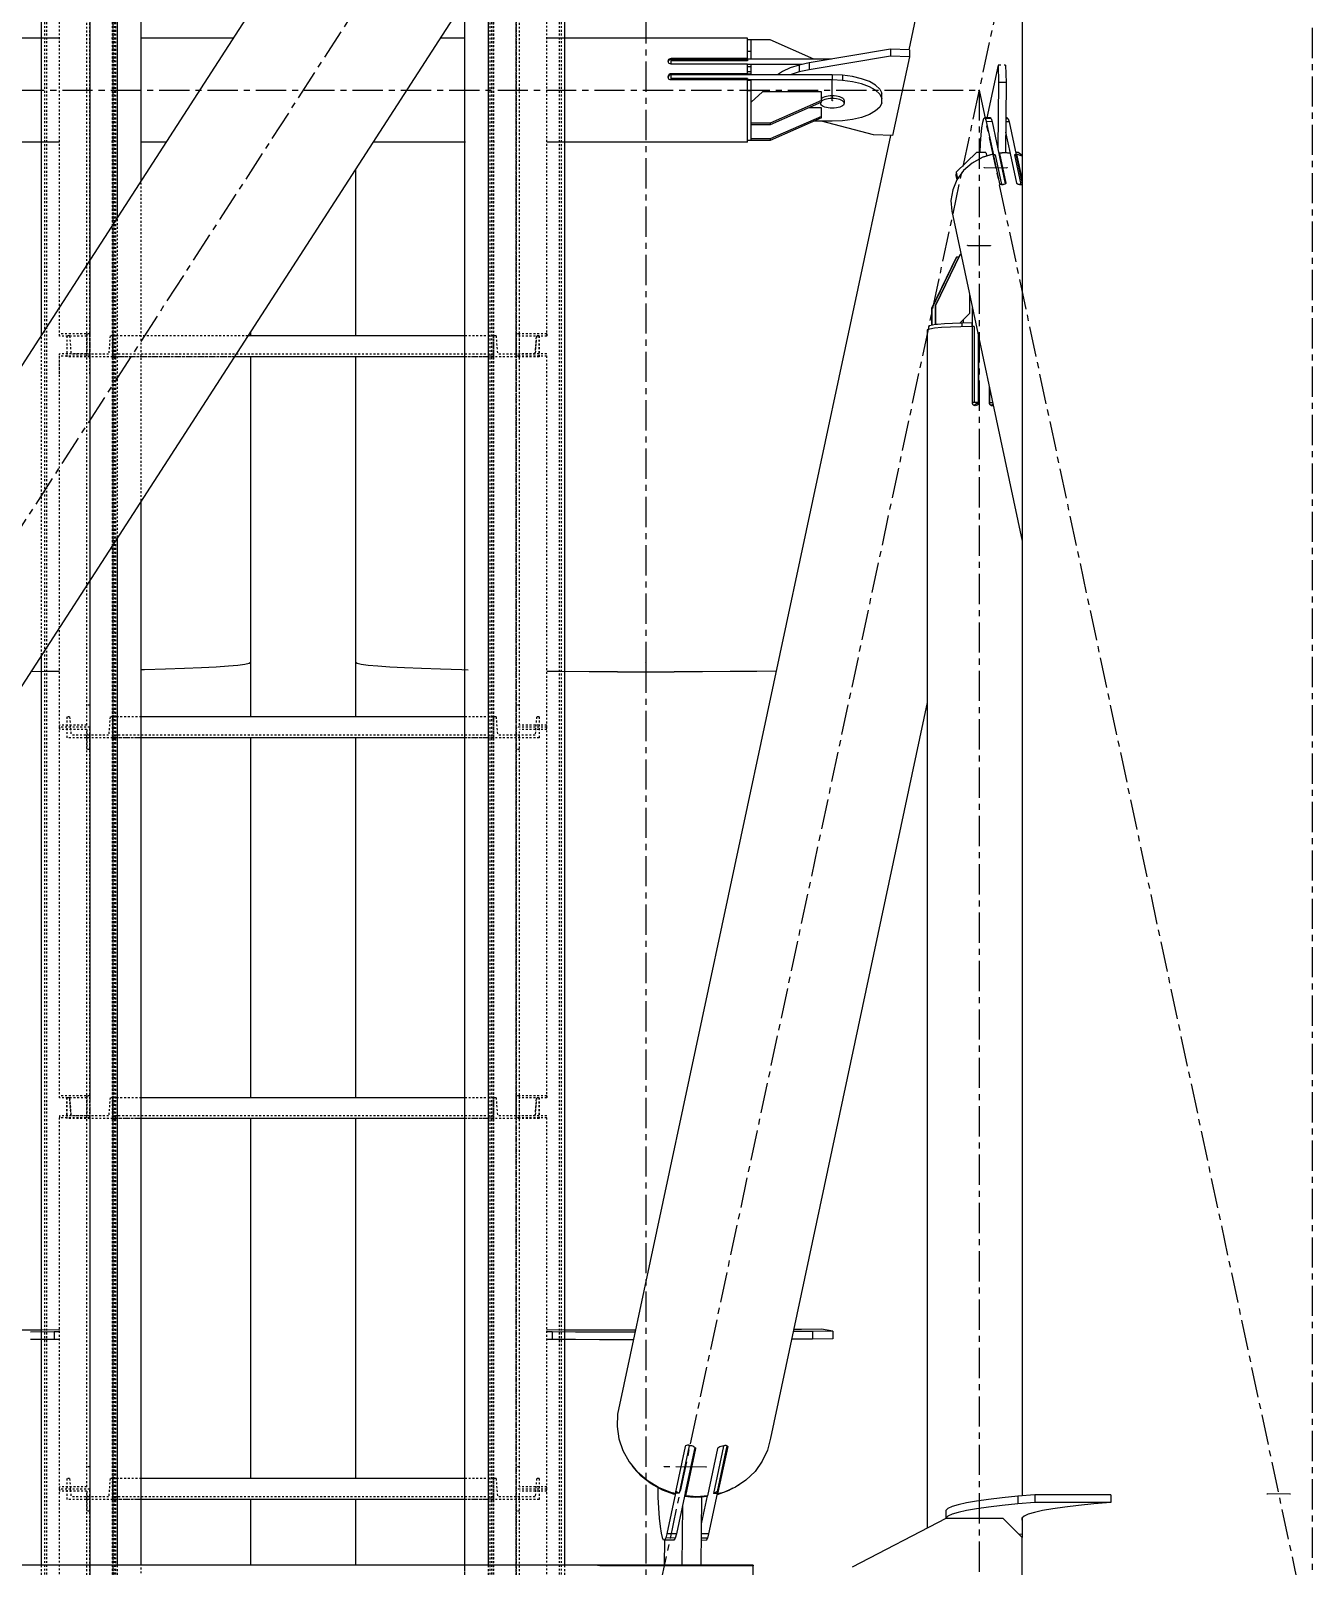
# Model space of a CAD drawing. Header units: millimetres. Extents: x 5143 to 30813, y 232 to 21408.
# Drawn here: x 12033.5 to 12370, y 13302.8 to 13705.9 of the extents above; entities that cross this region are included whole.
import ezdxf

# ---------------------------------------------------------------- set-up
doc = ezdxf.new("R2010")
doc.units = ezdxf.units.MM
doc.header["$LTSCALE"] = 0.25
for name, pattern in [('CENTER', [50.8, 31.75, -6.35, 6.35, -6.35]), ('XKITLINE00', [0]), ('XKITLINE02', [4, 2, -2]), ('XKITLINE03', [6, 3, -1, 1, -1])]:
    doc.linetypes.add(name, pattern=pattern)

msp = doc.modelspace()

# ---------------------------------------------------------------- linework, layer by layer
at = {"color": 8, "linetype": 'CENTER'}
for p, q in [((12195, 15209.12), (12195, 13540.01)), ((12370, 14354.32), (12370, 12689.51)), ((12370, 14100.27), (11840, 13280.27)), ((12370, 14100.27), (12195, 13280.27)), ((12243.96, 13687.55), (12243.96, 13693)), ((11927.5, 13690.27), (12282.5, 13690.27)), ((12282.5, 13690.27), (12282.5, 12870.27)), ((12282.5, 13690.27), (12370, 13280.27)), ((12283.85, 13669.97), (12289.82, 13669.93)), ((12279.51, 13649.52), (12285.48, 13649.48)), ((12195, 13540.01), (12195, 12732.33)), ((12210.84, 13328.82), (12199.89, 13328.89)), ((12364.13, 13321.72), (12358.16, 13321.76))]:
    msp.add_line(p, q, dxfattribs=at)
at = {"color": 8, "linetype": 'XKITLINE00'}
for p, q in [((12223.6, 13915.84), (11947.97, 13489.39)), ((12293.8, 13894.91), (12293.8, 13321.22)), ((12262.02, 13891.16), (11986.39, 13464.71)), ((12293.8, 13840.31), (12264.03, 13700.84)), ((12041.01, 13703.92), (11988.33, 13703.92)), ((12055.01, 13703.92), (12054.72, 13703.92)), ((12086.63, 13703.92), (12062.51, 13703.92)), ((12147.57, 13703.92), (12141, 13703.92)), ((12155.27, 13703.92), (12155.07, 13703.92)), ((12221.66, 13703.92), (12168.99, 13703.92)), ((12221.66, 13702.45), (12221.66, 13703.92)), ((12222.66, 13703.48), (12221.66, 13703.48)), ((12222.66, 13701.93), (12222.66, 13703.48)), ((12227.66, 13703.48), (12222.66, 13703.48)), ((12239.15, 13698.44), (12227.66, 13703.48)), ((12221.66, 13698.44), (12221.66, 13702.45)), ((12222.66, 13700.4), (12221.66, 13700.4)), ((12222.66, 13698.44), (12222.66, 13701.93)), ((12259.21, 13701.02), (12237.87, 13697.46)), ((12259.21, 13699.2), (12237.87, 13695.64)), ((12259.21, 13701.02), (12259.21, 13699.2)), ((12264.19, 13700.84), (12259.21, 13701.02)), ((12264.19, 13699.02), (12259.21, 13699.2)), ((12264.19, 13699.02), (12259.78, 13678.37)), ((12264.19, 13700.84), (12264.19, 13699.02)), ((12200.85, 13698.11), (12200.81, 13697.88)), ((12200.81, 13697.88), (12200.85, 13697.65)), ((12200.85, 13697.86), (12200.83, 13697.76)), ((12200.97, 13698.31), (12200.85, 13698.11)), ((12200.97, 13698.06), (12200.85, 13697.86)), ((12200.85, 13697.65), (12200.97, 13697.45)), ((12201.14, 13698.46), (12200.97, 13698.31)), ((12201.12, 13698.19), (12200.97, 13698.06)), ((12201.16, 13697.29), (12200.97, 13697.45)), ((12201.16, 13698.22), (12201.12, 13698.19)), ((12201.39, 13698.56), (12201.16, 13698.47)), ((12201.39, 13698.31), (12201.16, 13698.22)), ((12201.39, 13697.18), (12201.16, 13697.29)), ((12201.66, 13698.61), (12201.39, 13698.56)), ((12201.66, 13698.34), (12201.39, 13698.31)), ((12201.66, 13697.15), (12201.39, 13697.18)), ((12201.66, 13698.61), (12201.66, 13698.34)), ((12221.66, 13698.61), (12201.66, 13698.61)), ((12221.66, 13698.34), (12201.66, 13698.34)), ((12221.66, 13698.33), (12201.66, 13698.33)), ((12201.66, 13697.15), (12201.66, 13698.33)), ((12221.66, 13698.03), (12201.66, 13698.03)), ((12221.66, 13697.15), (12201.66, 13697.15)), ((12221.66, 13698.44), (12221.66, 13698.03)), ((12243.74, 13698.44), (12221.66, 13698.44)), ((12221.66, 13694.35), (12221.66, 13697.15)), ((12236.07, 13697.07), (12221.66, 13697.07)), ((12222.66, 13697.01), (12221.66, 13697.01)), ((12222.66, 13696.4), (12221.66, 13696.4)), ((12222.66, 13695.13), (12221.66, 13695.13)), ((12222.66, 13695.77), (12222.66, 13697.01)), ((12222.66, 13694.34), (12222.66, 13695.77)), ((12230.87, 13695.21), (12229.59, 13694.34)), ((12232.86, 13696.14), (12230.87, 13695.21)), ((12235.22, 13696.89), (12232.86, 13696.14)), ((12235.22, 13695.07), (12232.94, 13694.34)), ((12237.87, 13697.46), (12235.22, 13696.89)), ((12235.22, 13696.89), (12235.22, 13695.07)), ((12237.87, 13695.64), (12235.22, 13695.07)), ((12237.87, 13697.46), (12237.87, 13695.64)), ((12287.47, 13696.86), (12284.54, 13683.06)), ((12288.17, 13696.86), (12287.47, 13696.86)), ((12287.47, 13696.86), (12287.63, 13692.31)), ((12289.46, 13696.85), (12289.13, 13696.85)), ((12289.46, 13696.85), (12289.62, 13692.29)), ((12200.85, 13694.04), (12200.81, 13693.78)), ((12200.81, 13693.78), (12200.85, 13693.53)), ((12200.85, 13693.79), (12200.83, 13693.66)), ((12200.97, 13694.26), (12200.85, 13694.04)), ((12200.97, 13694.01), (12200.85, 13693.79)), ((12200.85, 13693.53), (12200.97, 13693.31)), ((12201.16, 13694.44), (12200.97, 13694.26)), ((12201.16, 13694.19), (12200.97, 13694.01)), ((12201.16, 13693.13), (12200.97, 13693.31)), ((12201.39, 13694.56), (12201.16, 13694.44)), ((12201.39, 13694.31), (12201.16, 13694.19)), ((12201.39, 13693.03), (12201.16, 13693.13)), ((12201.66, 13694.6), (12201.39, 13694.56)), ((12201.39, 13694.56), (12201.39, 13694.31)), ((12201.66, 13694.35), (12201.39, 13694.31)), ((12201.66, 13692.97), (12201.39, 13693.03)), ((12201.66, 13694.6), (12201.66, 13694.35)), ((12221.66, 13694.6), (12201.66, 13694.6)), ((12201.66, 13694.35), (12201.66, 13694.34)), ((12201.66, 13692.97), (12201.66, 13694.34)), ((12243.96, 13694.34), (12201.66, 13694.34)), ((12221.66, 13693.39), (12201.66, 13693.39)), ((12221.66, 13692.97), (12201.66, 13692.97)), ((12222.66, 13694.47), (12221.66, 13694.47)), ((12221.66, 13694.47), (12221.66, 13694.34)), ((12221.66, 13693.39), (12221.66, 13692.98)), ((12243.96, 13692.98), (12221.66, 13692.98)), ((12221.66, 13676.63), (12221.66, 13692.97)), ((12222.66, 13692.8), (12221.66, 13692.8)), ((12222.66, 13687.4), (12222.66, 13692.8)), ((12243.96, 13694.34), (12243.96, 13692.98)), ((12246.68, 13694.23), (12243.96, 13694.34)), ((12246.68, 13692.86), (12243.96, 13692.98)), ((12246.68, 13694.23), (12246.68, 13692.86)), ((12249.28, 13693.87), (12246.68, 13694.23)), ((12249.28, 13692.51), (12246.68, 13692.86)), ((12251.66, 13693.31), (12249.28, 13693.87)), ((12251.66, 13691.94), (12249.28, 13692.51)), ((12253.69, 13692.55), (12251.66, 13693.31)), ((12253.69, 13691.18), (12251.66, 13691.94)), ((12255.3, 13691.63), (12253.69, 13692.55)), ((12255.3, 13690.26), (12253.69, 13691.18)), ((12256.41, 13690.59), (12255.3, 13691.63)), ((12287.63, 13692.31), (12287.42, 13674.89)), ((12289.62, 13692.29), (12287.63, 13692.31)), ((12289.62, 13692.29), (12289.4, 13673.84)), ((12222.66, 13690.09), (12221.66, 13690.09)), ((12225.66, 13689.83), (12222.66, 13687.1)), ((12222.66, 13681.66), (12222.66, 13687.4)), ((12241.16, 13689.83), (12225.66, 13689.83)), ((12241.16, 13687.55), (12227.66, 13681.64)), ((12241.16, 13687.14), (12227.66, 13681.22)), ((12240.9, 13687.02), (12240.86, 13686.82)), ((12240.86, 13687.01), (12240.86, 13686.82)), ((12240.86, 13686.82), (12240.9, 13686.59)), ((12241.16, 13687.14), (12241.16, 13689.83)), ((12241.27, 13688.19), (12241.16, 13688.09)), ((12241.27, 13687.46), (12241.16, 13687.36)), ((12241.58, 13688.37), (12241.27, 13688.19)), ((12241.58, 13687.64), (12241.27, 13687.46)), ((12241.96, 13688.53), (12241.58, 13688.37)), ((12241.96, 13687.8), (12241.58, 13687.64)), ((12242.41, 13688.66), (12241.96, 13688.53)), ((12242.41, 13687.93), (12241.96, 13687.8)), ((12242.9, 13688.75), (12242.41, 13688.66)), ((12242.9, 13688.03), (12242.41, 13687.93)), ((12243.42, 13688.81), (12242.9, 13688.75)), ((12243.42, 13688.08), (12242.9, 13688.03)), ((12243.96, 13688.83), (12243.42, 13688.81)), ((12243.96, 13688.1), (12243.42, 13688.08)), ((12244.49, 13688.81), (12243.96, 13688.83)), ((12243.96, 13688.83), (12243.96, 13688.1)), ((12244.49, 13688.08), (12243.96, 13688.1)), ((12245.02, 13688.75), (12244.49, 13688.81)), ((12245.02, 13688.03), (12244.49, 13688.08)), ((12245.51, 13688.66), (12245.02, 13688.75)), ((12245.51, 13687.93), (12245.02, 13688.03)), ((12245.95, 13688.53), (12245.51, 13688.66)), ((12245.95, 13687.8), (12245.51, 13687.93)), ((12246.33, 13688.37), (12245.95, 13688.53)), ((12246.33, 13687.64), (12245.95, 13687.8)), ((12246.64, 13688.19), (12246.33, 13688.37)), ((12246.64, 13687.46), (12246.33, 13687.64)), ((12246.87, 13687.99), (12246.64, 13688.19)), ((12246.87, 13687.26), (12246.64, 13687.46)), ((12246.87, 13687.99), (12247.01, 13687.77)), ((12246.87, 13687.26), (12247.01, 13687.04)), ((12247.01, 13687.77), (12247.06, 13687.55)), ((12247.01, 13687.04), (12247.06, 13686.82)), ((12247.06, 13686.82), (12247.01, 13686.59)), ((12247.06, 13687.55), (12247.06, 13686.82)), ((12256.41, 13689.22), (12255.3, 13690.26)), ((12256.41, 13690.59), (12256.98, 13689.48)), ((12256.41, 13689.22), (12256.98, 13688.11)), ((12256.98, 13686.98), (12256.41, 13685.87)), ((12256.98, 13686.98), (12256.98, 13689.48)), ((12241.16, 13683.4), (12227.66, 13677.49)), ((12241.16, 13682.99), (12227.66, 13677.07)), ((12241.16, 13685.68), (12237.83, 13685.68)), ((12240.9, 13686.59), (12241.04, 13686.38)), ((12241.27, 13686.17), (12241.04, 13686.38)), ((12241.16, 13682.99), (12241.16, 13685.68)), ((12241.58, 13685.99), (12241.27, 13686.17)), ((12241.96, 13685.83), (12241.58, 13685.99)), ((12242.41, 13685.7), (12241.96, 13685.83)), ((12242.9, 13685.61), (12242.41, 13685.7)), ((12243.42, 13685.55), (12242.9, 13685.61)), ((12243.96, 13685.53), (12243.42, 13685.55)), ((12244.49, 13685.55), (12243.96, 13685.53)), ((12245.02, 13685.61), (12244.49, 13685.55)), ((12245.51, 13685.7), (12245.02, 13685.61)), ((12245.95, 13685.83), (12245.51, 13685.7)), ((12246.33, 13685.99), (12245.95, 13685.83)), ((12246.64, 13686.17), (12246.33, 13685.99)), ((12246.87, 13686.38), (12246.64, 13686.17)), ((12247.01, 13686.59), (12246.87, 13686.38)), ((12251.66, 13683.15), (12249.28, 13682.58)), ((12253.69, 13683.91), (12251.66, 13683.15)), ((12255.3, 13684.83), (12253.69, 13683.91)), ((12256.41, 13685.87), (12255.3, 13684.83)), ((12283.66, 13682.73), (12283.41, 13681.84)), ((12283.91, 13683.07), (12283.66, 13682.73)), ((12285.4, 13683.06), (12283.91, 13683.07)), ((12284.16, 13682.83), (12283.91, 13683.07)), ((12285.66, 13682.82), (12284.16, 13682.83)), ((12284.16, 13682.83), (12284.4, 13682.03)), ((12285.66, 13682.82), (12285.4, 13683.06)), ((12285.66, 13682.82), (12285.9, 13682.02)), ((12290.14, 13682.79), (12289.5, 13682.8)), ((12289.89, 13683.03), (12289.51, 13683.03)), ((12290.14, 13682.79), (12289.89, 13683.03)), ((12290.14, 13682.79), (12290.38, 13681.99)), ((12222.66, 13681.66), (12222.66, 13681.64)), ((12222.66, 13681.64), (12222.66, 13681.62)), ((12227.66, 13681.64), (12222.66, 13681.64)), ((12222.66, 13677.12), (12222.66, 13681.62)), ((12227.66, 13681.22), (12222.66, 13681.22)), ((12227.66, 13681.64), (12227.66, 13681.22)), ((12243.96, 13682.11), (12239.15, 13682.11)), ((12254.8, 13678.56), (12241.15, 13682.11)), ((12246.68, 13682.23), (12243.96, 13682.11)), ((12249.28, 13682.58), (12246.68, 13682.23)), ((12283.18, 13680.43), (12282.98, 13678.56)), ((12283.41, 13681.84), (12283.18, 13680.43)), ((12285.9, 13682.02), (12284.4, 13682.03)), ((12284.4, 13682.03), (12286.26, 13673.34)), ((12285.9, 13682.02), (12289.39, 13665.66)), ((12289.46, 13679.29), (12290.66, 13673.67)), ((12290.38, 13681.99), (12289.5, 13682)), ((12290.38, 13681.99), (12292.23, 13673.3)), ((12041.01, 13676.63), (11988.33, 13676.63)), ((12055.01, 13676.63), (12054.72, 13676.63)), ((12068.99, 13676.63), (12062.51, 13676.63)), ((12147.69, 13676.63), (12123.36, 13676.63)), ((12155.27, 13676.63), (12155.19, 13676.63)), ((12221.66, 13676.63), (12168.99, 13676.63)), ((12259.24, 13678.39), (12187.59, 13342.66)), ((12222.66, 13677.07), (12221.66, 13677.07)), ((12227.66, 13677.49), (12222.66, 13677.49)), ((12222.66, 13677.12), (12222.66, 13677.09)), ((12222.66, 13677.09), (12222.66, 13677.07)), ((12227.66, 13677.07), (12222.66, 13677.07)), ((12227.66, 13677.49), (12227.66, 13677.07)), ((12259.78, 13678.37), (12254.8, 13678.56)), ((12282.74, 13674.59), (12282.61, 13673.95)), ((12282.82, 13676.31), (12282.71, 13673.95)), ((12282.98, 13678.56), (12282.82, 13676.31)), ((12281.82, 13673.96), (12276.48, 13668.74)), ((12280.67, 13671.14), (12278.43, 13669.16)), ((12283.32, 13672.62), (12280.67, 13671.14)), ((12281.11, 13671.43), (12280.91, 13671.27)), ((12283.48, 13672.71), (12281.11, 13671.43)), ((12284.31, 13673.94), (12281.82, 13673.96)), ((12286.17, 13673.51), (12283.32, 13672.62)), ((12286.07, 13673.53), (12283.48, 13672.71)), ((12283.48, 13672.71), (12283.49, 13672.67)), ((12284.31, 13673.94), (12284.51, 13673.04)), ((12286.07, 13673.53), (12286.08, 13673.48)), ((12286.17, 13673.51), (12287.83, 13665.71)), ((12286.26, 13673.34), (12286.25, 13673.12)), ((12286.71, 13673.33), (12286.25, 13673.1)), ((12286.71, 13673.33), (12286.26, 13673.34)), ((12286.71, 13673.33), (12288.37, 13665.53)), ((12287.77, 13673.79), (12287.75, 13673.33)), ((12288.47, 13673.83), (12287.77, 13673.79)), ((12287.77, 13673.79), (12287.86, 13673.4)), ((12287.86, 13673.4), (12287.83, 13672.94)), ((12287.87, 13673.69), (12287.84, 13673.13)), ((12287.84, 13673.13), (12289.43, 13665.7)), ((12289.27, 13673.82), (12287.87, 13673.69)), ((12287.87, 13673.69), (12289.53, 13665.89)), ((12289.17, 13673.84), (12288.47, 13673.83)), ((12288.47, 13673.83), (12288.49, 13673.75)), ((12289.87, 13673.82), (12289.17, 13673.84)), ((12290.66, 13673.67), (12289.27, 13673.82)), ((12290.56, 13673.77), (12289.87, 13673.82)), ((12289.87, 13673.82), (12289.88, 13673.75)), ((12290.56, 13673.77), (12290.58, 13673.68)), ((12290.66, 13673.67), (12292.32, 13665.87)), ((12291.78, 13673.3), (12293.45, 13665.5)), ((12292.23, 13673.3), (12291.78, 13673.3)), ((12292.22, 13673.06), (12291.78, 13673.3)), ((12292.78, 13673.89), (12292.11, 13673.89)), ((12292.23, 13673.3), (12292.22, 13673.06)), ((12292.22, 13673.06), (12293.8, 13665.68)), ((12292.24, 13673.48), (12292.23, 13673.3)), ((12292.34, 13673.45), (12292.24, 13673.48)), ((12292.24, 13673.48), (12292.32, 13673.09)), ((12292.32, 13673.09), (12292.3, 13672.67)), ((12292.34, 13673.47), (12292.31, 13672.89)), ((12292.31, 13672.89), (12293.8, 13665.94)), ((12292.34, 13673.47), (12293.8, 13666.65)), ((12293.8, 13672.98), (12292.34, 13673.47)), ((12293.8, 13673.17), (12292.78, 13673.89)), ((12118.8, 13669.57), (12118.8, 13625.78)), ((12276.7, 13666.79), (12275.57, 13664.14)), ((12276.48, 13668.74), (12276.43, 13667.82)), ((12276.43, 13667.82), (12276.67, 13666.72)), ((12276.48, 13668.74), (12276.85, 13667)), ((12278.43, 13669.16), (12276.7, 13666.79)), ((12279.05, 13669.74), (12278.95, 13669.62)), ((12279.61, 13670.21), (12279.05, 13669.74)), ((12275.57, 13664.14), (12275.1, 13661.35)), ((12287.92, 13665.63), (12287.83, 13665.71)), ((12288.04, 13665.54), (12287.92, 13665.63)), ((12288.24, 13665.49), (12288.04, 13665.54)), ((12288.49, 13665.46), (12288.24, 13665.49)), ((12288.37, 13665.53), (12288.28, 13665.48)), ((12289.06, 13665.53), (12288.37, 13665.53)), ((12288.75, 13665.47), (12288.49, 13665.46)), ((12289.01, 13665.52), (12288.75, 13665.47)), ((12289.24, 13665.59), (12289.01, 13665.52)), ((12289.41, 13665.68), (12289.24, 13665.59)), ((12289.51, 13665.78), (12289.41, 13665.68)), ((12289.53, 13665.89), (12289.51, 13665.78)), ((12292.32, 13665.87), (12292.38, 13665.76)), ((12292.52, 13665.66), (12292.38, 13665.76)), ((12292.73, 13665.56), (12292.52, 13665.66)), ((12292.97, 13665.49), (12292.73, 13665.56)), ((12293.45, 13665.5), (12292.92, 13665.5)), ((12293.23, 13665.44), (12292.97, 13665.49)), ((12293.49, 13665.43), (12293.23, 13665.44)), ((12293.56, 13665.44), (12293.45, 13665.5)), ((12293.72, 13665.45), (12293.49, 13665.43)), ((12293.8, 13665.48), (12293.72, 13665.45)), ((12275.1, 13661.35), (12275.31, 13658.55)), ((12275.31, 13658.55), (12293.8, 13571.93)), ((12276.51, 13646.35), (12270.03, 13632.93)), ((12276.6, 13646.43), (12270.13, 13633.01)), ((12277.44, 13647.07), (12270.97, 13633.65)), ((12277.53, 13647.14), (12271.06, 13633.72)), ((12276.6, 13646.43), (12276.51, 13646.35)), ((12277.13, 13646.42), (12276.6, 13646.43)), ((12277.53, 13647.14), (12277.44, 13647.07)), ((12277.74, 13647.14), (12277.53, 13647.14)), ((12280.02, 13636.47), (12280.02, 13631.67)), ((12270.13, 13633.01), (12270.03, 13632.93)), ((12270.03, 13632.93), (12270.03, 13628.57)), ((12270.13, 13633.01), (12270.13, 13628.59)), ((12271.06, 13633.72), (12270.97, 13633.65)), ((12270.97, 13633.65), (12270.97, 13628.72)), ((12271.06, 13633.72), (12271.06, 13628.74)), ((12280.02, 13631.67), (12277.48, 13629.14)), ((12280.73, 13633.14), (12280.73, 13628.22)), ((12091.2, 13626.87), (12091.2, 13625.78)), ((12269.53, 13627.57), (12268.91, 13627.35)), ((12268.91, 13627.35), (12268.91, 13312.79)), ((12269.5, 13628.45), (12269.25, 13628.25)), ((12269.25, 13628.25), (12269.25, 13627.47)), ((12270.3, 13628.63), (12269.5, 13628.45)), ((12270.8, 13627.77), (12269.53, 13627.57)), ((12271.06, 13628.73), (12270.3, 13628.63)), ((12272.67, 13627.94), (12270.8, 13627.77)), ((12271.08, 13628.74), (12271.06, 13628.74)), ((12271.06, 13628.74), (12271.06, 13628.73)), ((12271.61, 13628.8), (12271.08, 13628.74)), ((12273.38, 13628.95), (12271.61, 13628.8)), ((12275.02, 13628.09), (12272.67, 13627.94)), ((12275.53, 13629.07), (12273.38, 13628.95)), ((12277.75, 13628.18), (12275.02, 13628.09)), ((12277.98, 13629.16), (12275.53, 13629.07)), ((12280.65, 13628.24), (12277.75, 13628.18)), ((12280.61, 13629.2), (12277.98, 13629.16)), ((12277.98, 13629.16), (12277.98, 13628.19)), ((12278.28, 13629.94), (12278.28, 13629.16)), ((12280.61, 13629.2), (12280.61, 13628.24)), ((12280.65, 13628.24), (12280.65, 13608.29)), ((12281.18, 13628.22), (12280.71, 13628.2)), ((12280.73, 13628.22), (12280.71, 13628.2)), ((12280.71, 13628.2), (12280.71, 13608.26)), ((12281.18, 13628.22), (12280.73, 13628.22)), ((12281.18, 13628.22), (12281.18, 13608.27)), ((12282.23, 13626.14), (12282.23, 13608.26)), ((12282.31, 13625.76), (12282.31, 13608.25)), ((12282.36, 13625.5), (12282.36, 13608.29)), ((12091.2, 13620.28), (12091.2, 13540.01)), ((12118.8, 13620.28), (12118.8, 13540.01)), ((12285.15, 13612.44), (12285.15, 13608.27)), ((12285.21, 13612.14), (12285.21, 13608.24)), ((12280.65, 13608.29), (12280.72, 13608.03)), ((12280.71, 13608.26), (12280.67, 13608.22)), ((12281.18, 13608.27), (12280.71, 13608.26)), ((12280.72, 13608.03), (12280.82, 13607.79)), ((12281, 13607.6), (12280.82, 13607.79)), ((12281.24, 13607.48), (12281, 13607.6)), ((12282.23, 13608.26), (12281.18, 13608.27)), ((12282.23, 13608.26), (12281.22, 13607.49)), ((12281.51, 13607.44), (12281.24, 13607.48)), ((12281.77, 13607.48), (12281.51, 13607.44)), ((12282.01, 13607.61), (12281.77, 13607.48)), ((12282.14, 13607.75), (12281.98, 13607.59)), ((12282.2, 13607.79), (12282.01, 13607.61)), ((12282.26, 13607.99), (12282.14, 13607.75)), ((12282.32, 13608.03), (12282.2, 13607.79)), ((12282.31, 13608.25), (12282.26, 13607.99)), ((12282.32, 13608.03), (12282.26, 13607.99)), ((12282.36, 13608.29), (12282.31, 13608.25)), ((12282.36, 13608.29), (12282.32, 13608.03)), ((12285.15, 13608.27), (12285.19, 13608.01)), ((12285.21, 13608.24), (12285.16, 13608.2)), ((12285.19, 13608.01), (12285.31, 13607.77)), ((12286.05, 13608.24), (12285.21, 13608.24)), ((12285.31, 13607.77), (12285.5, 13607.58)), ((12285.73, 13607.46), (12285.5, 13607.58)), ((12286.14, 13607.8), (12285.71, 13607.47)), ((12285.99, 13607.41), (12285.73, 13607.46)), ((12286.22, 13607.45), (12285.99, 13607.41)), ((12037.12, 13537.63), (12033.5, 13537.6)), ((12037.12, 13537.63), (12033.5, 13537.6)), ((12041.01, 13537.68), (12037.12, 13537.63)), ((12041.01, 13537.68), (12037.12, 13537.63)), ((12055.01, 13537.9), (12054.72, 13537.89)), ((12055.01, 13537.9), (12054.72, 13537.89)), ((12063.34, 13538.09), (12062.51, 13538.07)), ((12068.88, 13538.25), (12063.34, 13538.09)), ((12073.9, 13538.43), (12068.88, 13538.25)), ((12073.9, 13538.43), (12068.88, 13538.25)), ((12078.35, 13538.63), (12073.9, 13538.43)), ((12078.35, 13538.63), (12073.9, 13538.43)), ((12082.2, 13538.84), (12078.35, 13538.63)), ((12082.2, 13538.84), (12078.35, 13538.63)), ((12085.39, 13539.06), (12082.2, 13538.84)), ((12085.39, 13539.06), (12082.2, 13538.84)), ((12087.91, 13539.29), (12085.39, 13539.06)), ((12087.91, 13539.29), (12085.39, 13539.06)), ((12089.73, 13539.53), (12087.91, 13539.29)), ((12089.73, 13539.53), (12087.91, 13539.29)), ((12090.83, 13539.77), (12089.73, 13539.53)), ((12090.83, 13539.77), (12089.73, 13539.53)), ((12091.2, 13540.01), (12090.83, 13539.77)), ((12091.2, 13540.01), (12090.83, 13539.77)), ((12091.2, 13540.01), (12091.2, 13525.78)), ((12119.16, 13539.77), (12118.8, 13540.01)), ((12118.8, 13540.01), (12118.8, 13525.78)), ((12119.16, 13539.77), (12118.8, 13540.01)), ((12120.26, 13539.53), (12119.16, 13539.77)), ((12120.26, 13539.53), (12119.16, 13539.77)), ((12122.08, 13539.29), (12120.26, 13539.53)), ((12122.08, 13539.29), (12120.26, 13539.53)), ((12124.6, 13539.06), (12122.08, 13539.29)), ((12124.6, 13539.06), (12122.08, 13539.29)), ((12127.79, 13538.84), (12124.6, 13539.06)), ((12127.79, 13538.84), (12124.6, 13539.06)), ((12131.64, 13538.63), (12127.79, 13538.84)), ((12131.64, 13538.63), (12127.79, 13538.84)), ((12136.09, 13538.43), (12131.64, 13538.63)), ((12136.09, 13538.43), (12131.64, 13538.63)), ((12141.11, 13538.25), (12136.09, 13538.43)), ((12141.11, 13538.25), (12136.09, 13538.43)), ((12146.65, 13538.09), (12141.11, 13538.25)), ((12148.31, 13538.05), (12146.65, 13538.09)), ((12172.88, 13537.63), (12168.99, 13537.68)), ((12172.88, 13537.63), (12168.99, 13537.68)), ((12180.13, 13537.57), (12172.88, 13537.63)), ((12180.13, 13537.57), (12172.88, 13537.63)), ((12187.53, 13537.54), (12180.13, 13537.57)), ((12187.53, 13537.53), (12180.13, 13537.57)), ((12195, 13537.52), (12187.53, 13537.53)), ((12202.46, 13537.53), (12195, 13537.52)), ((12209.86, 13537.57), (12202.46, 13537.54)), ((12209.86, 13537.57), (12202.46, 13537.53)), ((12217.12, 13537.63), (12209.86, 13537.57)), ((12217.12, 13537.63), (12209.86, 13537.57)), ((12224.16, 13537.71), (12217.12, 13537.63)), ((12224.16, 13537.71), (12217.12, 13537.63)), ((12229.23, 13537.79), (12224.16, 13537.71)), ((12229.23, 13537.79), (12224.16, 13537.71)), ((12268.91, 13529.51), (12227.69, 13336.36)), ((12091.2, 13520.28), (12091.2, 13425.78)), ((12118.8, 13520.28), (12118.8, 13425.78)), ((12091.2, 13420.28), (12091.2, 13325.78)), ((12118.8, 13420.28), (12118.8, 13325.78)), ((12036.39, 13364.77), (12030.11, 13364.75)), ((12039.6, 13364.29), (12033.47, 13364.26)), ((12041.01, 13364.8), (12036.39, 13364.77)), ((12041.01, 13364.3), (12039.6, 13364.29)), ((12039.6, 13364.29), (12039.6, 13362.29)), ((12173.6, 13364.77), (12168.99, 13364.8)), ((12170.39, 13364.29), (12168.99, 13364.3)), ((12176.53, 13364.26), (12170.39, 13364.29)), ((12170.39, 13364.29), (12170.39, 13362.29)), ((12179.88, 13364.75), (12173.6, 13364.77)), ((12182.81, 13364.23), (12176.53, 13364.26)), ((12186.28, 13364.73), (12179.88, 13364.75)), ((12189.21, 13364.21), (12182.81, 13364.23)), ((12192.3, 13364.72), (12186.28, 13364.73)), ((12192.19, 13364.21), (12189.21, 13364.21)), ((12238.76, 13364.41), (12233.66, 13364.36)), ((12235.83, 13364.93), (12233.78, 13364.91)), ((12241.15, 13364.99), (12235.83, 13364.93)), ((12244.08, 13364.47), (12238.76, 13364.41)), ((12238.76, 13364.41), (12238.76, 13362.41)), ((12244.08, 13364.47), (12241.15, 13364.99)), ((12244.08, 13364.47), (12244.08, 13362.47)), ((12039.6, 13362.29), (12033.47, 13362.26)), ((12041.01, 13362.3), (12039.6, 13362.29)), ((12170.39, 13362.29), (12168.99, 13362.3)), ((12176.53, 13362.26), (12170.39, 13362.29)), ((12182.81, 13362.23), (12176.53, 13362.26)), ((12189.21, 13362.21), (12182.81, 13362.23)), ((12191.76, 13362.21), (12189.21, 13362.21)), ((12238.76, 13362.41), (12233.23, 13362.36)), ((12244.08, 13362.47), (12238.76, 13362.41)), ((12187.59, 13342.66), (12187.44, 13339.45)), ((12187.44, 13339.45), (12187.9, 13336.24)), ((12187.9, 13336.24), (12188.95, 13333.13)), ((12227.69, 13336.36), (12226.92, 13333.25)), ((12188.95, 13333.13), (12190.58, 13330.22)), ((12205.34, 13334.24), (12202.7, 13321.85)), ((12207.84, 13333.97), (12203.01, 13311.3)), ((12206.4, 13334.37), (12203.75, 13321.97)), ((12205.45, 13334.37), (12205.34, 13334.24)), ((12207.89, 13333.93), (12205.37, 13322.13)), ((12208.05, 13333.66), (12205.4, 13321.27)), ((12205.65, 13334.47), (12205.45, 13334.37)), ((12205.93, 13334.52), (12205.65, 13334.47)), ((12206.26, 13334.52), (12205.93, 13334.52)), ((12206.4, 13334.37), (12206.11, 13334.52)), ((12206.62, 13334.48), (12206.26, 13334.52)), ((12207.06, 13334.36), (12206.4, 13334.37)), ((12206.99, 13334.39), (12206.62, 13334.48)), ((12207.34, 13334.26), (12206.99, 13334.39)), ((12207.64, 13334.11), (12207.34, 13334.26)), ((12207.72, 13334.05), (12207.64, 13334.11)), ((12207.86, 13333.96), (12207.72, 13334.05)), ((12207.86, 13333.96), (12208, 13333.82)), ((12208, 13333.82), (12208.05, 13333.66)), ((12213.82, 13333.65), (12211.18, 13321.25)), ((12215.43, 13334.3), (12212.78, 13321.91)), ((12216.28, 13334.4), (12213.72, 13322.41)), ((12216.32, 13334.39), (12213.81, 13322.67)), ((12213.93, 13333.8), (12213.82, 13333.65)), ((12216.49, 13334.18), (12213.85, 13321.78)), ((12214.13, 13333.95), (12213.93, 13333.8)), ((12214.4, 13334.08), (12214.13, 13333.95)), ((12214.73, 13334.18), (12214.4, 13334.08)), ((12214.76, 13334.19), (12214.73, 13334.18)), ((12215.09, 13334.31), (12214.76, 13334.19)), ((12215.45, 13334.4), (12215.09, 13334.31)), ((12215.43, 13334.3), (12215.09, 13334.31)), ((12215.66, 13334.43), (12215.43, 13334.3)), ((12215.79, 13334.45), (12215.45, 13334.4)), ((12216.08, 13334.45), (12215.79, 13334.45)), ((12216.31, 13334.4), (12216.08, 13334.45)), ((12216.45, 13334.31), (12216.31, 13334.4)), ((12216.45, 13334.31), (12216.49, 13334.18)), ((12226.92, 13333.25), (12225.57, 13330.32)), ((12190.58, 13330.22), (12192.73, 13327.58)), ((12191.13, 13329.54), (12191.59, 13328.84)), ((12191.59, 13328.84), (12192.58, 13327.77)), ((12225.57, 13330.32), (12223.68, 13327.68)), ((12195.33, 13325.31), (12192.73, 13327.58)), ((12192.83, 13327.5), (12193.81, 13326.43)), ((12196.43, 13324.4), (12193.81, 13326.43)), ((12198.3, 13323.47), (12195.33, 13325.31)), ((12199.37, 13322.78), (12196.43, 13324.4)), ((12221.3, 13325.39), (12218.5, 13323.53)), ((12219.63, 13324.24), (12219.2, 13324)), ((12219.94, 13324.49), (12219.63, 13324.24)), ((12223.68, 13327.68), (12221.3, 13325.39)), ((12091.2, 13320.28), (12091.2, 13303.02)), ((12118.8, 13320.28), (12118.8, 13303.02)), ((12198.12, 13323.47), (12198.18, 13320.91)), ((12198.18, 13320.91), (12198.32, 13317.98)), ((12201.55, 13322.12), (12198.3, 13323.47)), ((12199.42, 13323.01), (12199.37, 13322.78)), ((12202.55, 13321.64), (12199.37, 13322.78)), ((12202.79, 13321.98), (12200.52, 13311.32)), ((12202.7, 13321.85), (12201.55, 13322.12)), ((12202.6, 13321.87), (12202.55, 13321.64)), ((12202.78, 13322.25), (12202.79, 13321.98)), ((12203.75, 13321.97), (12202.79, 13321.98)), ((12203.75, 13321.97), (12202.83, 13322.46)), ((12205.23, 13321.74), (12205.26, 13321.08)), ((12205.39, 13321.7), (12205.26, 13321.08)), ((12206.7, 13320.92), (12205.26, 13321.08)), ((12205.37, 13322.36), (12205.39, 13321.7)), ((12205.37, 13322.13), (12205.4, 13321.27)), ((12208.52, 13321.03), (12205.4, 13321.27)), ((12206.75, 13321.16), (12206.7, 13320.92)), ((12208.15, 13320.86), (12206.7, 13320.92)), ((12209.6, 13320.9), (12208.15, 13320.86)), ((12211.18, 13321.25), (12208.52, 13321.03)), ((12209.6, 13320.9), (12209.45, 13303.03)), ((12211.11, 13321.24), (12209.54, 13313.87)), ((12209.64, 13321.12), (12209.6, 13320.9)), ((12211.03, 13321.04), (12209.6, 13320.9)), ((12211.07, 13321.24), (12211.03, 13321.04)), ((12213.74, 13321.9), (12211.47, 13311.24)), ((12213.72, 13322.41), (12212.78, 13321.91)), ((12213.74, 13321.9), (12212.78, 13321.91)), ((12216.8, 13322.66), (12213.7, 13321.56)), ((12213.83, 13322.18), (12213.7, 13321.56)), ((12213.7, 13321.68), (12213.7, 13321.56)), ((12213.72, 13322.41), (12213.74, 13321.9)), ((12213.81, 13322.81), (12213.83, 13322.18)), ((12213.81, 13322.67), (12213.85, 13321.78)), ((12215.37, 13322.16), (12213.85, 13321.78)), ((12218.5, 13323.53), (12215.37, 13322.16)), ((12217.87, 13323.26), (12216.8, 13322.66)), ((12216.83, 13322.8), (12216.8, 13322.66)), ((12281.83, 13319.86), (12279.18, 13319.4)), ((12284.98, 13320.31), (12281.83, 13319.86)), ((12288.59, 13320.73), (12284.98, 13320.31)), ((12292.65, 13321.13), (12288.59, 13320.73)), ((12297.11, 13321.49), (12292.65, 13321.13)), ((12292.65, 13321.13), (12292.65, 13319.13)), ((12297.11, 13321.49), (12297.11, 13319.5)), ((12317.11, 13321.49), (12297.11, 13321.49)), ((12317.11, 13321.49), (12317.11, 13319.5)), ((12198.32, 13317.98), (12198.5, 13315.38)), ((12204.6, 13318.77), (12204.47, 13303.03)), ((12274.31, 13317.92), (12273.76, 13317.41)), ((12273.76, 13317.41), (12273.76, 13315.42)), ((12274.31, 13315.93), (12273.76, 13315.42)), ((12275.4, 13318.42), (12274.31, 13317.92)), ((12275.4, 13316.43), (12274.31, 13315.93)), ((12277.03, 13318.92), (12275.4, 13318.42)), ((12277.03, 13316.92), (12275.4, 13316.43)), ((12279.18, 13319.4), (12277.03, 13318.92)), ((12279.18, 13317.4), (12277.03, 13316.92)), ((12281.83, 13317.87), (12279.18, 13317.4)), ((12284.98, 13318.31), (12281.83, 13317.87)), ((12288.59, 13318.74), (12284.98, 13318.31)), ((12292.65, 13319.13), (12288.59, 13318.74)), ((12297.11, 13319.5), (12292.65, 13319.13)), ((12294.31, 13315.93), (12293.76, 13315.42)), ((12295.4, 13316.43), (12294.31, 13315.93)), ((12297.03, 13316.92), (12295.4, 13316.43)), ((12299.18, 13317.4), (12297.03, 13316.92)), ((12317.11, 13319.5), (12297.11, 13319.5)), ((12301.83, 13317.87), (12299.18, 13317.4)), ((12304.98, 13318.31), (12301.83, 13317.87)), ((12308.59, 13318.74), (12304.98, 13318.31)), ((12312.65, 13319.13), (12308.59, 13318.74)), ((12317.11, 13319.5), (12312.65, 13319.13)), ((12198.5, 13315.38), (12198.73, 13313.2)), ((12198.73, 13313.2), (12198.99, 13311.48)), ((12273.8, 13315.32), (12249.19, 13302.56)), ((12273.76, 13315.42), (12273.76, 13315.31)), ((12288.8, 13315.32), (12273.8, 13315.32)), ((12293.8, 13310.34), (12288.8, 13315.32)), ((12293.76, 13315.42), (12293.76, 13314.91)), ((12293.8, 13314.88), (12293.76, 13314.91)), ((12293.8, 13315.45), (12293.8, 13310.34)), ((12198.99, 13311.48), (12199.28, 13310.3)), ((12199.28, 13310.3), (12199.58, 13309.68)), ((12199.9, 13309.65), (12199.58, 13309.68)), ((12199.9, 13309.65), (12199.84, 13303.03)), ((12200.21, 13310.2), (12199.9, 13309.65)), ((12202.39, 13309.63), (12199.9, 13309.65)), ((12200.52, 13311.32), (12200.21, 13310.2)), ((12202.7, 13310.18), (12200.21, 13310.2)), ((12203.01, 13311.3), (12200.52, 13311.32)), ((12202.7, 13310.18), (12202.39, 13309.63)), ((12203.01, 13311.3), (12202.7, 13310.18)), ((12210.85, 13309.57), (12209.5, 13309.58)), ((12211.47, 13311.24), (12209.51, 13311.25)), ((12211.16, 13310.12), (12209.51, 13310.13)), ((12211.16, 13310.12), (12210.85, 13309.57)), ((12211.47, 13311.24), (12211.16, 13310.12)), ((12293.8, 13311.11), (12292.96, 13311.17)), ((12293.8, 13250.37), (12293.8, 13310.34)), ((12223.2, 13303.05), (11986.8, 13303.05)), ((12182.36, 13303.03), (12182.19, 13303.03)), ((12182.36, 13302.97), (12182.19, 13303.02)), ((12182.6, 13303.03), (12182.36, 13303.03)), ((12182.6, 13302.93), (12182.36, 13302.97)), ((12182.89, 13303.03), (12182.6, 13303.03)), ((12182.89, 13302.91), (12182.6, 13302.93)), ((12183.2, 13303.03), (12182.89, 13303.03)), ((12182.89, 13303.03), (12182.89, 13302.91)), ((12183.2, 13302.9), (12182.89, 13302.91)), ((12223.2, 13303.03), (12183.2, 13303.03)), ((12183.2, 13303.03), (12183.2, 13302.9)), ((12223.2, 13302.9), (12183.2, 13302.9)), ((12223.2, 13303.05), (12223.2, 13303.03)), ((12223.2, 13303.05), (12223.2, 13303.03)), ((12223.2, 13303.03), (12223.2, 13302.9)), ((12223.2, 13298.88), (12223.2, 13302.9))]:
    msp.add_line(p, q, dxfattribs=at)
at = {"color": 1, "linetype": 'XKITLINE03'}
for p, q in [((12049.01, 13723.03), (12049.01, 13626.29)), ((12160.99, 13626.29), (12160.99, 13723.03)), ((12049.01, 13721.24), (12049.01, 12049.63)), ((12055.01, 13721.24), (12055.01, 12049.6)), ((12147.49, 12049.57), (12147.49, 13721.24)), ((12160.99, 13721.24), (12160.99, 12049.63)), ((12049.01, 13620.48), (12049.01, 13523.03)), ((12154.99, 13620.28), (12055.01, 13620.28)), ((12055.01, 13620.28), (12055.01, 13620.28)), ((12154.99, 13620.28), (12154.99, 13620.28)), ((12160.99, 13523.03), (12160.99, 13620.47)), ((12049.01, 13523.03), (12049.01, 13426.29)), ((12160.99, 13426.29), (12160.99, 13523.03)), ((12154.99, 13520.28), (12055.01, 13520.28)), ((12055.01, 13520.28), (12055.01, 13520.28)), ((12154.99, 13520.28), (12154.99, 13520.28)), ((12049.01, 13420.48), (12049.01, 13323.03)), ((12154.99, 13420.28), (12055.01, 13420.28)), ((12055.01, 13420.28), (12055.01, 13420.28)), ((12154.99, 13420.28), (12154.99, 13420.28)), ((12160.99, 13323.03), (12160.99, 13420.47)), ((12049.01, 13323.03), (12049.01, 13226.29)), ((12154.99, 13320.28), (12055.01, 13320.28)), ((12055.01, 13320.28), (12055.01, 13320.28)), ((12154.99, 13320.28), (12154.99, 13320.28)), ((12160.99, 13226.29), (12160.99, 13323.03))]:
    msp.add_line(p, q, dxfattribs=at)
at = {"color": 3, "linetype": 'XKITLINE02'}
for p, q in [((12160.99, 13620.46), (12160.99, 13723.03)), ((12168.99, 13625.71), (12168.99, 13723.03)), ((12037.16, 12049.63), (12037.16, 13721.24)), ((12037.69, 12049.63), (12037.69, 13721.24)), ((12041.01, 13625.71), (12041.01, 13721.24)), ((12048.21, 13620.46), (12048.21, 13721.24)), ((12049.01, 13620.46), (12049.01, 13720.98)), ((12054.93, 12049.63), (12054.93, 13721.24)), ((12055.01, 12049.6), (12055.01, 13721.24)), ((12055.46, 12049.63), (12055.46, 13721.24)), ((12055.86, 12049.6), (12055.86, 13721.24)), ((12147.49, 13257.5), (12147.49, 13721.24)), ((12147.49, 12049.57), (12147.49, 13721.24)), ((12154.14, 12049.57), (12154.14, 13721.24)), ((12154.14, 12049.57), (12154.14, 13721.24)), ((12154.54, 12049.63), (12154.54, 13721.24)), ((12154.99, 12049.63), (12154.99, 13721.24)), ((12154.99, 12049.57), (12154.99, 13721.24)), ((12155.07, 12049.63), (12155.07, 13721.24)), ((12161.79, 13620.46), (12161.79, 13722.44)), ((12172.31, 12049.63), (12172.31, 13721.24)), ((12172.84, 12049.63), (12172.84, 13721.24)), ((12062.51, 13582.49), (12062.51, 13666.6)), ((12056.31, 13572.89), (12056.31, 13657)), ((12049.01, 13626.29), (12041.01, 13626.29)), ((12049.01, 13626.28), (12048.21, 13626.28)), ((12048.21, 13626.28), (12048.21, 13621.06)), ((12048.21, 13523.61), (12048.21, 13626.28)), ((12049.01, 13615.79), (12049.01, 13626.28)), ((12049.01, 13626.28), (12049.01, 13528.83)), ((12160.99, 13626.29), (12160.99, 13620.46)), ((12168.99, 13626.29), (12160.99, 13626.29)), ((12160.99, 13523.03), (12160.99, 13626.28)), ((12161.79, 13626.28), (12160.99, 13626.28)), ((12161.79, 13523.61), (12161.79, 13626.28)), ((12168.99, 13626.29), (12168.99, 13625.71)), ((12036.31, 13541.95), (12036.31, 13626.06)), ((12048.21, 13625.71), (12041.01, 13625.71)), ((12043.69, 13625.78), (12043.01, 13625.78)), ((12043.01, 13625.78), (12043.01, 13620.28)), ((12043.01, 13625.78), (12043.01, 13620.28)), ((12043.69, 13625.78), (12044.07, 13620.98)), ((12043.69, 13625.78), (12044.07, 13620.98)), ((12054.33, 13625.78), (12053.94, 13620.98)), ((12054.33, 13625.78), (12053.94, 13620.98)), ((12055.01, 13625.78), (12054.33, 13625.78)), ((12090.49, 13625.78), (12055.01, 13625.78)), ((12055.01, 13620.28), (12055.01, 13625.78)), ((12055.01, 13625.78), (12055.01, 13620.28)), ((12055.01, 13625.78), (12055.01, 13620.28)), ((12154.99, 13625.78), (12147.49, 13625.78)), ((12154.99, 13620.28), (12154.99, 13625.78)), ((12154.99, 13625.78), (12154.99, 13620.28)), ((12155.67, 13625.78), (12154.99, 13625.78)), ((12154.99, 13625.78), (12154.99, 13620.28)), ((12155.67, 13625.78), (12156.05, 13620.98)), ((12155.67, 13625.78), (12156.05, 13620.98)), ((12161.79, 13620.46), (12161.79, 13625.71)), ((12168.99, 13625.71), (12161.79, 13625.71)), ((12166.31, 13625.78), (12165.92, 13620.98)), ((12165.92, 13620.98), (12166.31, 13625.78)), ((12166.99, 13625.78), (12166.31, 13625.78)), ((12166.99, 13625.78), (12166.99, 13620.28)), ((12166.99, 13620.28), (12166.99, 13625.78)), ((12048.21, 13621.06), (12041.01, 13621.06)), ((12041.01, 13615.81), (12041.01, 13621.06)), ((12041.01, 13523.03), (12041.01, 13621.06)), ((12049.01, 13620.48), (12041.01, 13620.48)), ((12055.01, 13620.28), (12043.01, 13620.28)), ((12053.94, 13620.98), (12044.07, 13620.98)), ((12049.01, 13620.46), (12048.21, 13620.46)), ((12154.99, 13620.98), (12055.01, 13620.98)), ((12086.93, 13620.28), (12055.01, 13620.28)), ((12154.99, 13620.28), (12147.49, 13620.28)), ((12166.99, 13620.28), (12154.99, 13620.28)), ((12165.92, 13620.98), (12156.05, 13620.98)), ((12168.99, 13620.47), (12160.99, 13620.47)), ((12161.79, 13620.46), (12160.99, 13620.46)), ((12168.99, 13621.06), (12161.79, 13621.06)), ((12168.99, 13523.03), (12168.99, 13621.06)), ((12049.01, 13615.79), (12049.01, 13523.03)), ((12043.69, 13525.78), (12043.01, 13525.78)), ((12043.01, 13525.78), (12043.01, 13520.28)), ((12043.01, 13525.78), (12043.01, 13520.28)), ((12043.69, 13525.78), (12044.07, 13520.98)), ((12043.69, 13525.78), (12044.07, 13520.98)), ((12049.01, 13528.83), (12048.21, 13528.83)), ((12049.01, 13528.83), (12049.01, 13523.03)), ((12054.33, 13525.78), (12053.94, 13520.98)), ((12054.33, 13525.78), (12053.94, 13520.98)), ((12055.01, 13525.78), (12054.33, 13525.78)), ((12062.51, 13525.78), (12055.01, 13525.78)), ((12055.01, 13520.28), (12055.01, 13525.78)), ((12055.01, 13525.78), (12055.01, 13520.28)), ((12055.01, 13525.78), (12055.01, 13520.28)), ((12154.99, 13525.78), (12147.49, 13525.78)), ((12154.99, 13520.28), (12154.99, 13525.78)), ((12154.99, 13525.78), (12154.99, 13520.28)), ((12155.67, 13525.78), (12154.99, 13525.78)), ((12154.99, 13525.78), (12154.99, 13520.28)), ((12155.67, 13525.78), (12156.05, 13520.98)), ((12155.67, 13525.78), (12156.05, 13520.98)), ((12161.79, 13528.83), (12160.99, 13528.83)), ((12166.31, 13525.78), (12165.92, 13520.98)), ((12166.31, 13525.78), (12165.92, 13520.98)), ((12166.99, 13525.78), (12166.31, 13525.78)), ((12166.99, 13525.78), (12166.99, 13520.28)), ((12166.99, 13525.78), (12166.99, 13520.28)), ((12048.21, 13523.61), (12041.01, 13523.61)), ((12049.01, 13523.03), (12041.01, 13523.03)), ((12041.01, 13523.03), (12041.01, 13522.44)), ((12049.01, 13523.03), (12041.01, 13523.03)), ((12041.01, 13425.71), (12041.01, 13523.03)), ((12048.21, 13522.44), (12041.01, 13522.44)), ((12048.21, 13522.44), (12048.21, 13517.2)), ((12048.21, 13420.46), (12048.21, 13522.44)), ((12049.01, 13517.2), (12049.01, 13523.03)), ((12168.99, 13523.03), (12160.99, 13523.03)), ((12160.99, 13420.46), (12160.99, 13523.03)), ((12168.99, 13523.03), (12160.99, 13523.03)), ((12168.99, 13523.61), (12161.79, 13523.61)), ((12161.79, 13420.46), (12161.79, 13522.44)), ((12168.99, 13522.44), (12161.79, 13522.44)), ((12168.99, 13425.71), (12168.99, 13523.03)), ((12055.01, 13520.28), (12043.01, 13520.28)), ((12053.94, 13520.98), (12044.07, 13520.98)), ((12049.01, 13420.46), (12049.01, 13520.98)), ((12154.99, 13520.98), (12055.01, 13520.98)), ((12062.51, 13520.28), (12055.01, 13520.28)), ((12154.99, 13520.28), (12147.49, 13520.28)), ((12166.99, 13520.28), (12154.99, 13520.28)), ((12165.92, 13520.98), (12156.05, 13520.98)), ((12049.01, 13517.2), (12048.21, 13517.2)), ((12161.79, 13517.2), (12160.99, 13517.2)), ((12049.01, 13426.29), (12041.01, 13426.29)), ((12048.21, 13425.71), (12041.01, 13425.71)), ((12043.69, 13425.78), (12043.01, 13425.78)), ((12043.01, 13420.28), (12043.01, 13425.78)), ((12043.01, 13425.78), (12043.01, 13420.28)), ((12044.07, 13420.98), (12043.69, 13425.78)), ((12043.69, 13425.78), (12044.07, 13420.98)), ((12049.01, 13426.28), (12048.21, 13426.28)), ((12048.21, 13426.28), (12048.21, 13421.06)), ((12048.21, 13323.61), (12048.21, 13426.28)), ((12049.01, 13426.28), (12049.01, 13420.48)), ((12049.01, 13426.28), (12049.01, 13328.83)), ((12054.33, 13425.78), (12053.94, 13420.98)), ((12054.33, 13425.78), (12053.94, 13420.98)), ((12055.01, 13425.78), (12054.33, 13425.78)), ((12062.51, 13425.78), (12055.01, 13425.78)), ((12055.01, 13420.28), (12055.01, 13425.78)), ((12055.01, 13425.78), (12055.01, 13420.28)), ((12055.01, 13425.78), (12055.01, 13420.28)), ((12154.99, 13425.78), (12147.49, 13425.78)), ((12154.99, 13420.28), (12154.99, 13425.78)), ((12154.99, 13425.78), (12154.99, 13420.28)), ((12155.67, 13425.78), (12154.99, 13425.78)), ((12154.99, 13425.78), (12154.99, 13420.28)), ((12155.67, 13425.78), (12156.05, 13420.98)), ((12155.67, 13425.78), (12156.05, 13420.98)), ((12160.99, 13426.29), (12160.99, 13420.46)), ((12168.99, 13426.29), (12160.99, 13426.29)), ((12160.99, 13323.03), (12160.99, 13426.28)), ((12161.79, 13426.28), (12160.99, 13426.28)), ((12161.79, 13323.61), (12161.79, 13426.28)), ((12161.79, 13420.46), (12161.79, 13425.71)), ((12168.99, 13425.71), (12161.79, 13425.71)), ((12166.31, 13425.78), (12165.92, 13420.98)), ((12165.92, 13420.98), (12166.31, 13425.78)), ((12166.99, 13425.78), (12166.31, 13425.78)), ((12166.99, 13425.78), (12166.99, 13420.28)), ((12166.99, 13420.28), (12166.99, 13425.78)), ((12168.99, 13426.29), (12168.99, 13425.71)), ((12048.21, 13421.06), (12041.01, 13421.06)), ((12041.01, 13421.06), (12041.01, 13420.48)), ((12041.01, 13323.03), (12041.01, 13421.06)), ((12053.94, 13420.98), (12044.07, 13420.98)), ((12154.99, 13420.98), (12055.01, 13420.98)), ((12165.92, 13420.98), (12156.05, 13420.98)), ((12168.99, 13421.06), (12161.79, 13421.06)), ((12168.99, 13323.03), (12168.99, 13421.06)), ((12049.01, 13420.48), (12041.01, 13420.48)), ((12055.01, 13420.28), (12043.01, 13420.28)), ((12049.01, 13420.46), (12048.21, 13420.46)), ((12049.01, 13420.48), (12049.01, 13323.03)), ((12062.51, 13420.28), (12055.01, 13420.28)), ((12154.99, 13420.28), (12147.49, 13420.28)), ((12166.99, 13420.28), (12154.99, 13420.28)), ((12168.99, 13420.47), (12160.99, 13420.47)), ((12161.79, 13420.46), (12160.99, 13420.46)), ((12049.01, 13328.83), (12048.21, 13328.83)), ((12049.01, 13328.83), (12049.01, 13323.03)), ((12161.79, 13328.83), (12160.99, 13328.83)), ((12043.69, 13325.78), (12043.01, 13325.78)), ((12043.01, 13325.78), (12043.01, 13320.28)), ((12043.01, 13325.78), (12043.01, 13320.28)), ((12043.69, 13325.78), (12044.07, 13320.98)), ((12043.69, 13325.78), (12044.07, 13320.98)), ((12054.33, 13325.78), (12053.94, 13320.98)), ((12054.33, 13325.78), (12053.94, 13320.98)), ((12055.01, 13325.78), (12054.33, 13325.78)), ((12062.51, 13325.78), (12055.01, 13325.78)), ((12055.01, 13320.28), (12055.01, 13325.78)), ((12055.01, 13325.78), (12055.01, 13320.28)), ((12055.01, 13325.78), (12055.01, 13320.28)), ((12154.99, 13325.78), (12147.49, 13325.78)), ((12154.99, 13320.28), (12154.99, 13325.78)), ((12154.99, 13325.78), (12154.99, 13320.28)), ((12155.67, 13325.78), (12154.99, 13325.78)), ((12154.99, 13325.78), (12154.99, 13320.28)), ((12155.67, 13325.78), (12156.05, 13320.98)), ((12155.67, 13325.78), (12156.05, 13320.98)), ((12166.31, 13325.78), (12165.92, 13320.98)), ((12166.31, 13325.78), (12165.92, 13320.98)), ((12166.99, 13325.78), (12166.31, 13325.78)), ((12166.99, 13325.78), (12166.99, 13320.28)), ((12166.99, 13325.78), (12166.99, 13320.28)), ((12048.21, 13323.61), (12041.01, 13323.61)), ((12049.01, 13323.03), (12041.01, 13323.03)), ((12041.01, 13323.03), (12041.01, 13322.44)), ((12049.01, 13323.03), (12041.01, 13323.03)), ((12041.01, 13225.71), (12041.01, 13323.03)), ((12048.21, 13322.44), (12041.01, 13322.44)), ((12055.01, 13320.28), (12043.01, 13320.28)), ((12053.94, 13320.98), (12044.07, 13320.98)), ((12048.21, 13322.44), (12048.21, 13317.2)), ((12048.21, 13220.46), (12048.21, 13322.44)), ((12049.01, 13317.2), (12049.01, 13323.03)), ((12049.01, 13220.46), (12049.01, 13320.28)), ((12154.99, 13320.98), (12055.01, 13320.98)), ((12062.51, 13320.28), (12055.01, 13320.28)), ((12154.99, 13320.28), (12147.49, 13320.28)), ((12166.99, 13320.28), (12154.99, 13320.28)), ((12165.92, 13320.98), (12156.05, 13320.98)), ((12168.99, 13323.03), (12160.99, 13323.03)), ((12160.99, 13220.46), (12160.99, 13323.03)), ((12168.99, 13323.03), (12160.99, 13323.03)), ((12168.99, 13323.61), (12161.79, 13323.61)), ((12161.79, 13220.46), (12161.79, 13322.44)), ((12168.99, 13322.44), (12161.79, 13322.44)), ((12168.99, 13225.71), (12168.99, 13323.03)), ((12049.01, 13317.2), (12048.21, 13317.2)), ((12161.79, 13317.2), (12160.99, 13317.2)), ((12036.31, 13257.5), (12036.31, 13303.02)), ((12056.31, 13257.5), (12056.31, 13303.02)), ((12062.51, 12893.93), (12062.51, 13303.02)), ((12147.49, 12762.45), (12147.49, 13303.02)), ((12153.69, 13257.5), (12153.69, 13303.02)), ((12173.69, 13257.5), (12173.69, 13303.02))]:
    msp.add_line(p, q, dxfattribs=at)
at = {"color": 7, "linetype": 'XKITLINE00'}
for p, q in [((12036.31, 13626.06), (12036.31, 13721.24)), ((12056.31, 13657), (12056.31, 13721.24)), ((12062.51, 13666.6), (12062.51, 13721.24)), ((12153.69, 13303.02), (12153.69, 13721.24)), ((12173.69, 13303.02), (12173.69, 13721.24)), ((12147.49, 13303.02), (12147.49, 13713.96)), ((12147.49, 13625.78), (12090.49, 13625.78)), ((12147.49, 13620.28), (12086.93, 13620.28)), ((12062.51, 13303.02), (12062.51, 13582.49)), ((12056.31, 13303.02), (12056.31, 13572.89)), ((12036.31, 13303.02), (12036.31, 13541.95)), ((12147.49, 13525.78), (12062.51, 13525.78)), ((12147.49, 13520.28), (12062.51, 13520.28)), ((12147.49, 13425.78), (12062.51, 13425.78)), ((12147.49, 13420.28), (12062.51, 13420.28)), ((12147.49, 13325.78), (12062.51, 13325.78)), ((12147.49, 13320.28), (12062.51, 13320.28))]:
    msp.add_line(p, q, dxfattribs=at)
at = {"color": 8, "linetype": 'XKITLINE00'}
for centre in [(12243.96, 13693), (12243.96, 13687.55), (12282.5, 13690.27), (12282.5, 13690.27), (12282.5, 13690.27), (12283.85, 13669.97), (12289.82, 13669.93), (12279.51, 13649.52), (12285.48, 13649.48), (12195, 13540.01), (12195, 13540.01), (12199.89, 13328.89), (12210.84, 13328.82), (12358.16, 13321.76), (12364.13, 13321.72)]:
    msp.add_circle(centre, 0.05, dxfattribs=at)
at = {"color": 1, "linetype": 'XKITLINE00'}
for centre in [(12049.01, 13626.29), (12160.99, 13626.29), (12049.01, 13620.48), (12055.01, 13620.28), (12055.01, 13620.28), (12154.99, 13620.28), (12154.99, 13620.28), (12160.99, 13620.47), (12049.01, 13523.03), (12049.01, 13523.03), (12160.99, 13523.03), (12160.99, 13523.03), (12055.01, 13520.28), (12055.01, 13520.28), (12154.99, 13520.28), (12154.99, 13520.28), (12049.01, 13426.29), (12160.99, 13426.29), (12049.01, 13420.48), (12055.01, 13420.28), (12055.01, 13420.28), (12154.99, 13420.28), (12154.99, 13420.28), (12160.99, 13420.47), (12049.01, 13323.03), (12049.01, 13323.03), (12055.01, 13320.28), (12055.01, 13320.28), (12154.99, 13320.28), (12154.99, 13320.28), (12160.99, 13323.03), (12160.99, 13323.03)]:
    msp.add_circle(centre, 0.05, dxfattribs=at)

doc.saveas('drawing.dxf')
